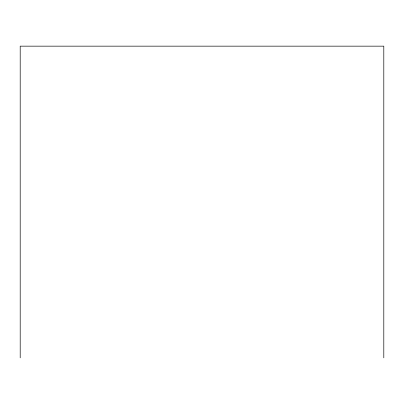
<?xml version="1.0" encoding="UTF-8"?>
<svg xmlns="http://www.w3.org/2000/svg" width="404" height="404" viewBox="0 0 404 404"><rect width="100%" height="100%" fill="white"/><g stroke="black" fill="none" stroke-linecap="round" stroke-linejoin="round"><path stroke-width="0.61" d="M383.8 357.843L383.8 46.157L20.2 46.157L20.2 357.843"/></g></svg>
